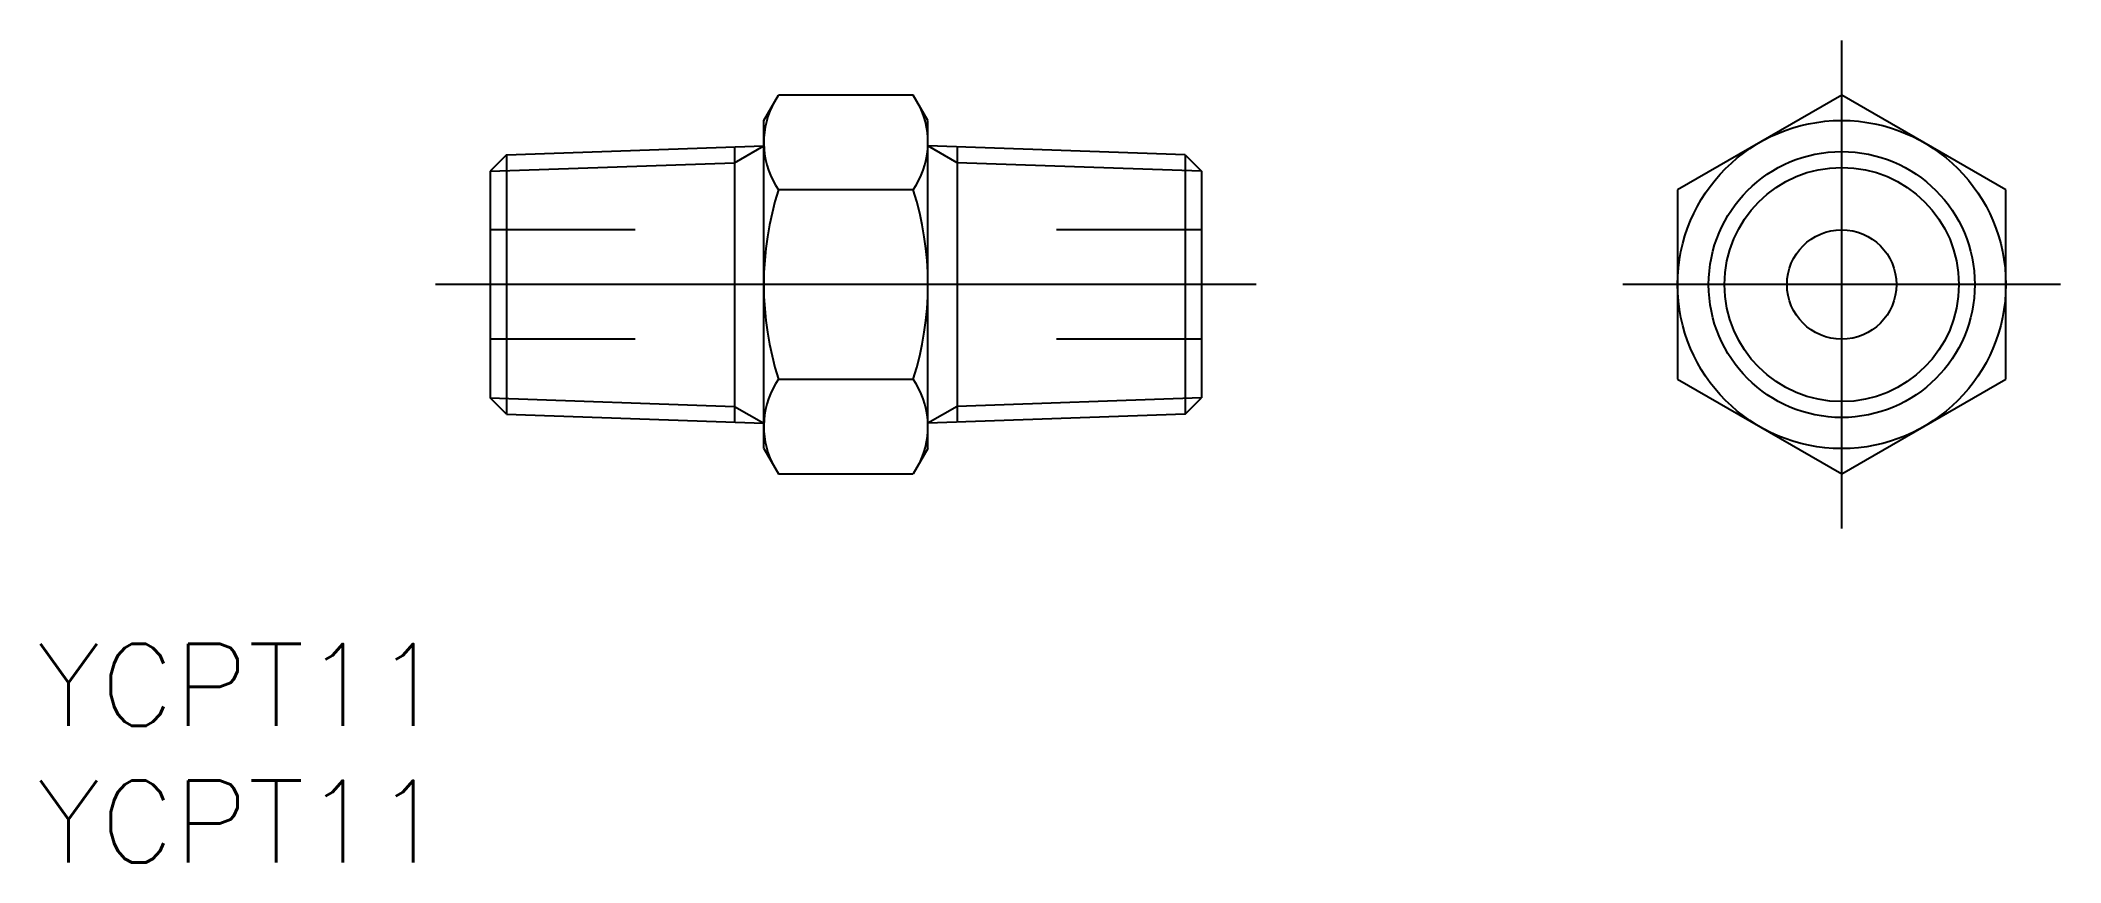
# Model space of a CAD drawing. Extents: x -65.8 to 8, y -21.1 to 8.9.
import ezdxf

# ---------------------------------------------------------------- set-up
doc = ezdxf.new("R2010")
doc.units = 0
doc.linetypes.add('CENTER', pattern=[50.8, 31.75, -6.35, 6.35, -6.35])
doc.linetypes.add('DASHED', pattern=[19.05, 12.7, -6.35])
doc.layers.get('0').update_dxf_attribs({"linetype": 'CONTINUOUS'})
doc.layers.add('CENTER', color=1, linetype='CENTER')
doc.styles.get("Standard").update_dxf_attribs({"font": 'txt.shx', "height": 3, "bigfont": 'bigfont.shx'})

msp = doc.modelspace()

# ---------------------------------------------------------------- linework, layer by layer
at = {"color": 7, "linetype": 'CONTINUOUS'}
for p, q in [((-39.4, 6), (-38.864, 6.928)), ((-33.936, 6.928), (-38.864, 6.928)), ((-33.4, 6), (-33.936, 6.928)), ((0, 6.928), (-6, 3.464)), ((6, 3.464), (0, 6.928)), ((-39.4, -6), (-39.4, 6)), ((-33.4, -6), (-33.4, 6)), ((-48.798, 4.746), (-49.4, 4.144)), ((-48.798, 4.746), (-39.4, 5.075)), ((-48.798, 4.746), (-48.798, -4.746)), ((-40.471, 5.037), (-40.471, -5.037)), ((-24.002, 4.746), (-33.4, 5.075)), ((-32.329, 5.037), (-32.329, -5.037)), ((-24.002, 4.746), (-24.002, -4.746)), ((-24.002, 4.746), (-23.4, 4.144)), ((-49.4, 4.144), (-49.4, -4.144)), ((-23.4, 4.144), (-23.4, -4.144)), ((-33.936, 3.464), (-38.864, 3.464)), ((-6, 3.464), (-6, -3.464)), ((6, -3.464), (6, 3.464)), ((-38.864, -3.464), (-33.936, -3.464)), ((-6, -3.464), (0, -6.928)), ((0, -6.928), (6, -3.464)), ((-48.798, -4.746), (-49.4, -4.144)), ((-24.002, -4.746), (-23.4, -4.144)), ((-48.798, -4.746), (-39.4, -5.075)), ((-24.002, -4.746), (-33.4, -5.075)), ((-39.4, -6), (-38.864, -6.928)), ((-33.4, -6), (-33.936, -6.928)), ((-38.864, -6.928), (-33.936, -6.928))]:
    msp.add_line(p, q, dxfattribs=at)
at = {"color": 3, "linetype": 'CONTINUOUS'}
for p, q in [((-49.4, 4.144), (-40.471, 4.456)), ((-40.471, 4.456), (-39.4, 5.075)), ((-32.329, 4.456), (-33.4, 5.075)), ((-23.4, 4.144), (-32.329, 4.456)), ((-49.4, -4.144), (-40.471, -4.456)), ((-23.4, -4.144), (-32.329, -4.456)), ((-40.471, -4.456), (-39.4, -5.075)), ((-32.329, -4.456), (-33.4, -5.075))]:
    msp.add_line(p, q, dxfattribs=at)
at = {"color": 3, "linetype": 'DASHED'}
for p, q in [((-44.099, 2), (-49.4, 2)), ((-23.4, 2), (-28.701, 2)), ((-44.099, -2), (-49.4, -2)), ((-23.4, -2), (-28.701, -2))]:
    msp.add_line(p, q, dxfattribs=at)
at = {"color": 7, "linetype": 'CONTINUOUS'}
for radius in [6, 4.864, 2]:
    msp.add_circle((0, 0), radius, dxfattribs=at)
at = {"color": 3, "linetype": 'CONTINUOUS'}
msp.add_circle((0, 0), 4.283, dxfattribs=at)
at = {"color": 7, "linetype": 'CONTINUOUS'}
for centre, radius, start, end in [((-36.333, 5.196), 3.067, 154.38425, 214.38425), ((-36.467, 5.196), 3.067, 325.61575, 25.61575), ((-27.936, 0), 11.464, 162.41205, 197.58795), ((-44.864, 0), 11.464, 342.41205, 17.58795), ((-36.333, -5.196), 3.067, 145.61575, 205.61575), ((-36.467, -5.196), 3.067, 334.38425, 34.38425)]:
    msp.add_arc(centre, radius, start, end, dxfattribs=at)
at = {"layer": 'CENTER', "color": 1, "linetype": 'CENTER'}
for p, q in [((0, -8.928), (0, 8.928)), ((-21.4, 0), (-51.4, 0)), ((8, 0), (-8, 0))]:
    msp.add_line(p, q, dxfattribs=at)

# ---------------------------------------------------------------- texts
at = {"color": 7, "linetype": 'CONTINUOUS'}
for p in [(-65.968, -16.142), (-65.968, -21.142)]:
    msp.add_text('YCPT11', height=3, dxfattribs=at).set_placement(p)

doc.saveas('drawing.dxf')
